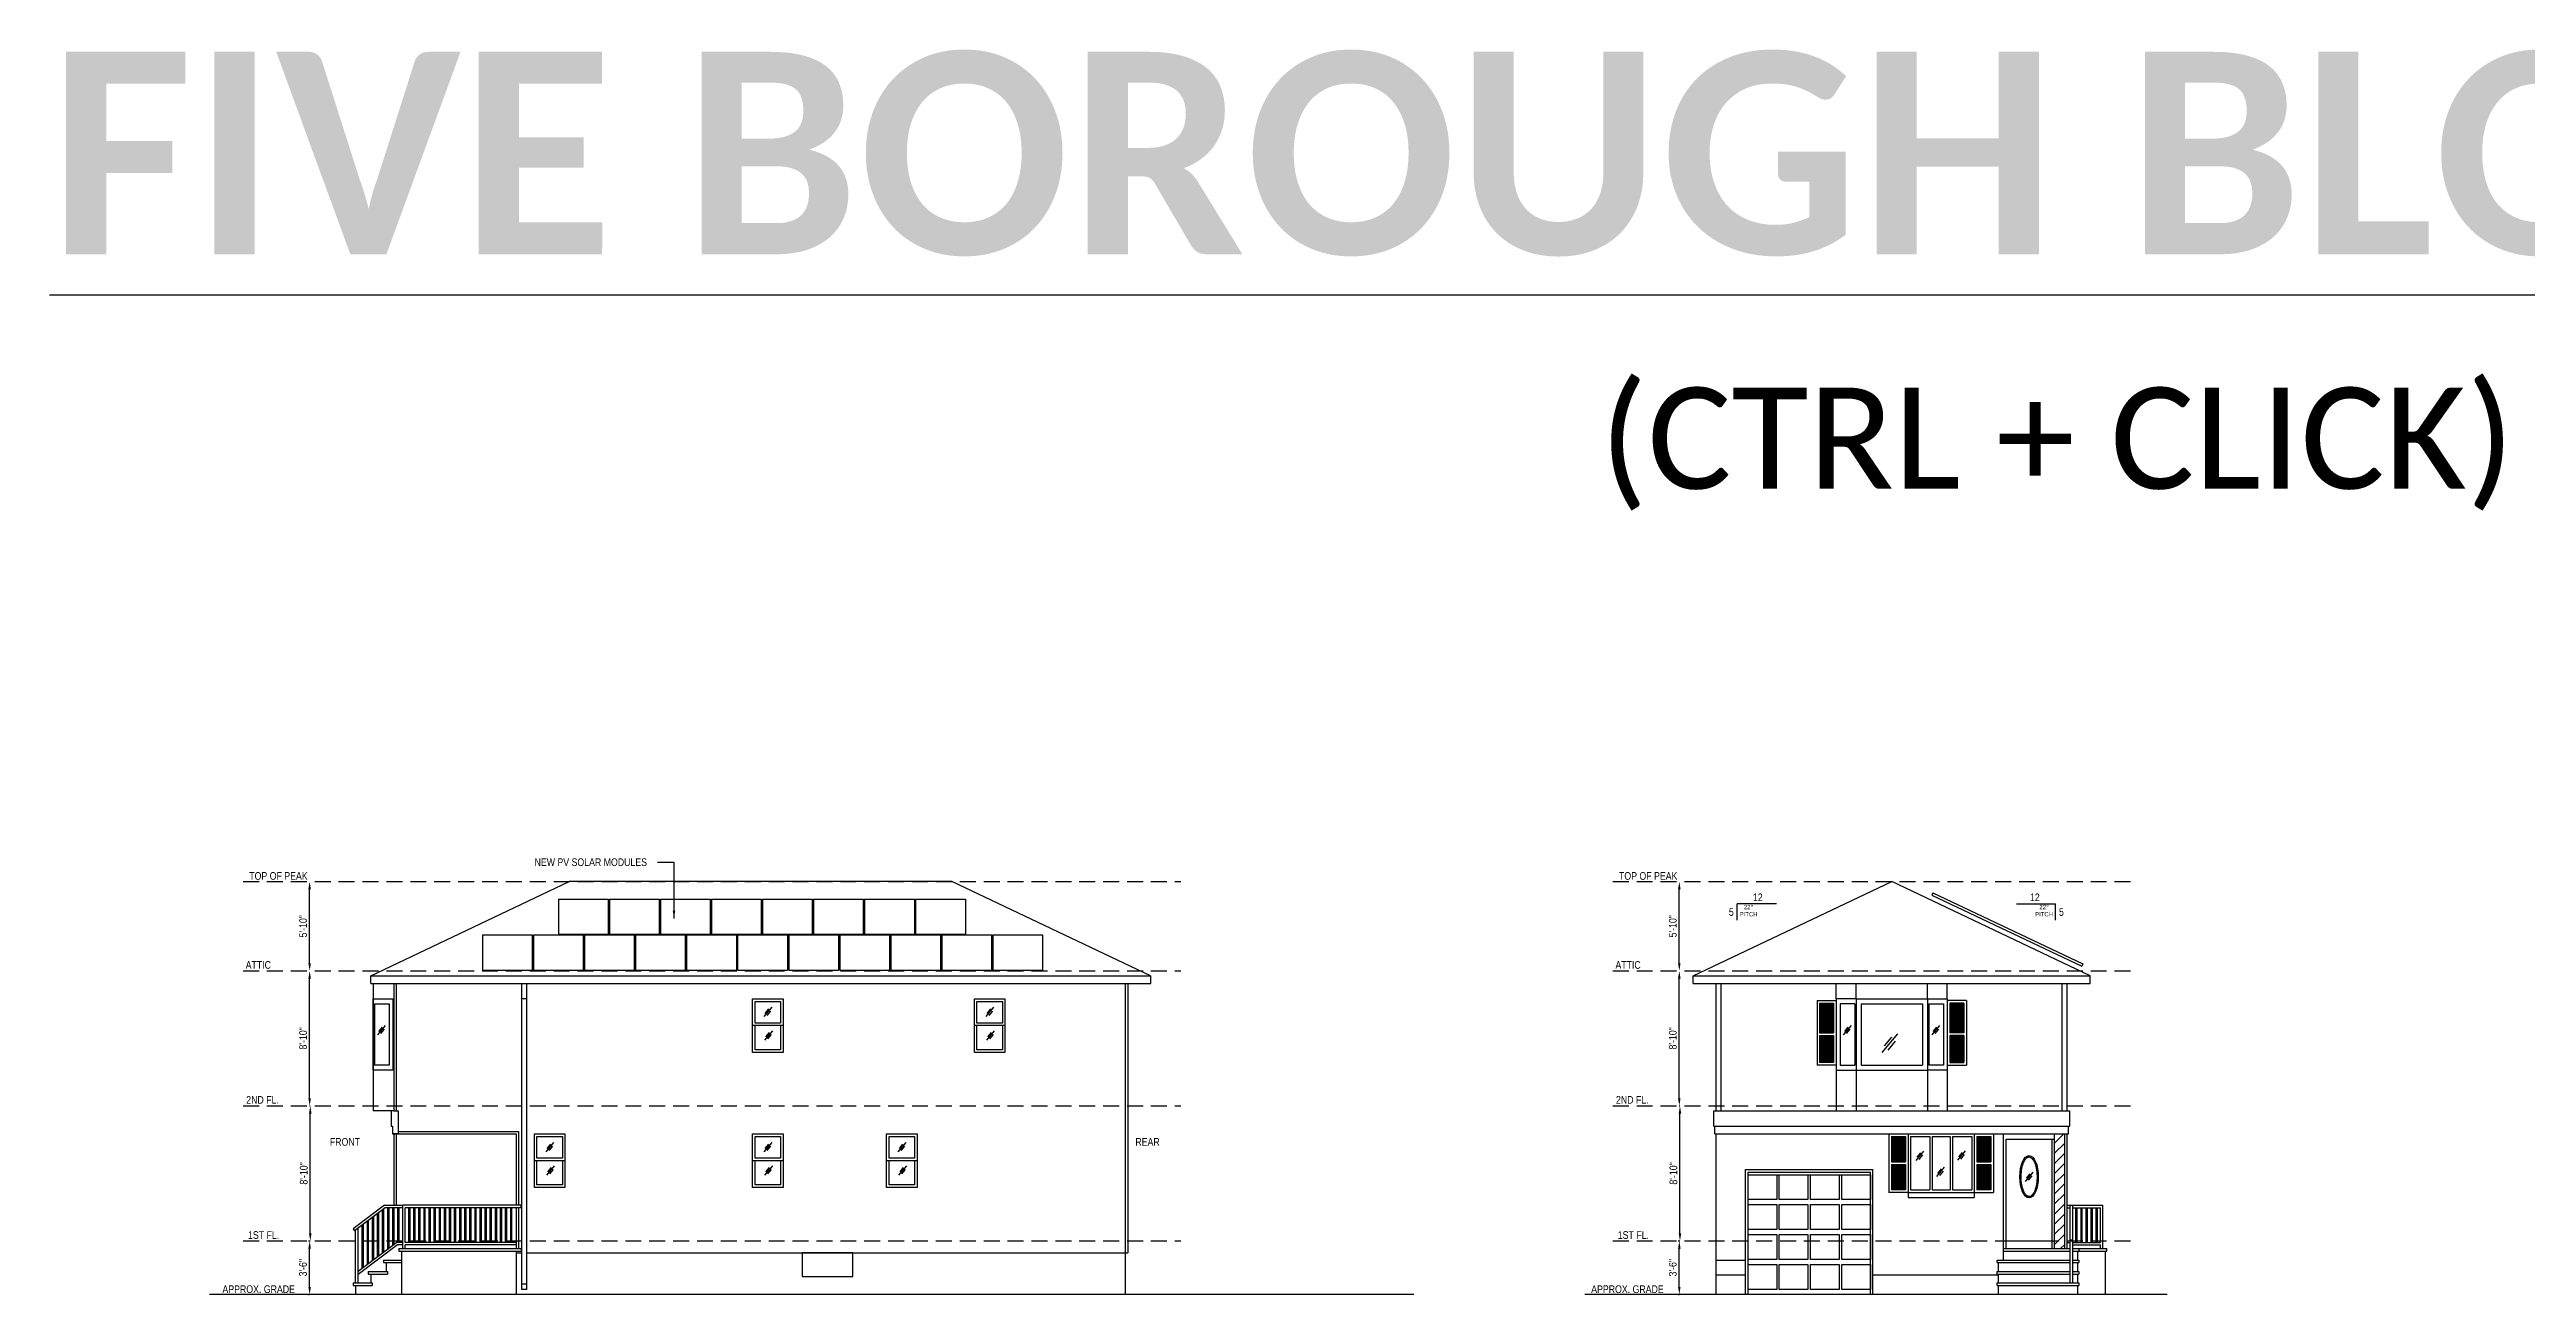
# Model space of a CAD drawing. Header units: feet. Extents: x -1522 to 1694, y -1558 to -501.
# Drawn here: x -1522 to 422, y -1478 to -501 of the extents above; entities that cross this region are included whole.
import ezdxf

# ---------------------------------------------------------------- set-up
doc = ezdxf.new("R2010")
doc.units = ezdxf.units.FT
doc.header["$MEASUREMENT"] = 0
doc.linetypes.add('HIDDEN', pattern=[0.375, 0.25, -0.125])
doc.layers.add('E - MODULE', color=7, linetype='Continuous')
doc.styles.add('1QUATER', font='technic_.ttf', dxfattribs={"height": 6})
doc.styles.get("Standard").update_dxf_attribs({"font": 'CALIBRI.TTF'})
doc.dimstyles.new('1QUATER', dxfattribs={"dimscale": 0, "dimtxt": 6, "dimasz": 6, "dimexe": 0, "dimexo": 1, "dimgap": 2, "dimtad": 1, "dimdec": 4, "dimzin": 3, "dimdsep": 46, "dimlunit": 4, "dimtxsty": '1QUATER', "dimcen": 6, "dimclrd": 1, "dimclre": 1, "dimclrt": 7, "dimadec": 0, "dimazin": 0, "dimtfac": 1, "dimtdec": 4, "dimtofl": 0, "dimtmove": 2, "dimatfit": 3, "dimfxl": 1, "dimfrac": 2, "dimtolj": 1, "dimtzin": 0, "dimarcsym": 1})
pattern_1 = [(45, (-58.1805, -14809.9904), (-3.9774756, 3.9774756), [])]
pattern_2 = [(180, (-58.1805, -14809.9904), (-2e-16, -1), [])]

# ---------------------------------------------------------------- blocks, each defined once
blk = doc.blocks.new('*D85')
at = {"color": 1, "lineweight": -2, "transparency": 16777216}
for p, q in [((-243.6, -1436.3), (-242.6, -1436.3)), ((-242.6, -1472.3), (-242.6, -1442.3)), ((-243.6, -1478.3), (-242.6, -1478.3))]:
    blk.add_line(p, q, dxfattribs=at)
at = {"color": 1, "transparency": 16777216}
for points in [[(-243.6, -1442.3), (-241.6, -1442.3), (-242.6, -1436.3)], [(-243.6, -1472.3), (-241.6, -1472.3), (-242.6, -1478.3)]]:
    blk.add_solid(points, dxfattribs=at)
at = {"layer": 'Defpoints', "color": 0, "transparency": 16777216}
for p in [(-242.6, -1436.3), (-242.6, -1436.3), (-242.6, -1478.3)]:
    blk.add_point(p, dxfattribs=at)
at = {"color": 7, "transparency": 16777216, "insert": (-247.7, -1457.3), "char_height": 6, "attachment_point": 5, "rotation": 90, "style": '1QUATER'}
blk.add_mtext('\\A1;3\'-6"', dxfattribs=at)
blk = doc.blocks.new('*D86')
at = {"color": 1, "lineweight": -2, "transparency": 16777216}
for p, q in [((-242.6, -1330.3), (-242.1, -1330.3)), ((-242.1, -1430.3), (-242.1, -1336.3)), ((-242.6, -1436.3), (-242.1, -1436.3))]:
    blk.add_line(p, q, dxfattribs=at)
at = {"color": 1, "transparency": 16777216}
for points in [[(-243.1, -1336.3), (-241.1, -1336.3), (-242.1, -1330.3)], [(-243.1, -1430.3), (-241.1, -1430.3), (-242.1, -1436.3)]]:
    blk.add_solid(points, dxfattribs=at)
at = {"layer": 'Defpoints', "color": 0, "transparency": 16777216}
for p in [(-242.1, -1330.3), (-241.6, -1330.3), (-241.6, -1436.3)]:
    blk.add_point(p, dxfattribs=at)
at = {"color": 7, "transparency": 16777216, "insert": (-247.2, -1383.3), "char_height": 6, "attachment_point": 5, "rotation": 90, "style": '1QUATER'}
blk.add_mtext('\\A1;8\'-10"', dxfattribs=at)
blk = doc.blocks.new('*D87')
at = {"color": 1, "lineweight": -2, "transparency": 16777216}
blk.add_line((-242.6, -1324.3), (-242.6, -1230.3), dxfattribs=at)
at = {"color": 1, "transparency": 16777216}
for points in [[(-243.6, -1230.3), (-241.6, -1230.3), (-242.6, -1224.3)], [(-243.6, -1324.3), (-241.6, -1324.3), (-242.6, -1330.3)]]:
    blk.add_solid(points, dxfattribs=at)
at = {"layer": 'Defpoints', "color": 0, "transparency": 16777216}
for p in [(-242.6, -1224.3), (-241.6, -1224.3), (-241.6, -1330.3)]:
    blk.add_point(p, dxfattribs=at)
at = {"color": 7, "transparency": 16777216, "insert": (-247.7, -1277.3), "char_height": 6, "attachment_point": 5, "rotation": 90, "style": '1QUATER'}
blk.add_mtext('\\A1;8\'-10"', dxfattribs=at)
blk = doc.blocks.new('*D88')
at = {"color": 1, "lineweight": -2, "transparency": 16777216}
blk.add_line((-242.6, -1218.3), (-242.6, -1160.3), dxfattribs=at)
at = {"color": 1, "transparency": 16777216}
for points in [[(-243.6, -1160.3), (-241.6, -1160.3), (-242.6, -1154.3)], [(-243.6, -1218.3), (-241.6, -1218.3), (-242.6, -1224.3)]]:
    blk.add_solid(points, dxfattribs=at)
at = {"layer": 'Defpoints', "color": 0, "transparency": 16777216}
for p in [(-242.6, -1154.3), (-241.6, -1154.3), (-241.6, -1224.3)]:
    blk.add_point(p, dxfattribs=at)
at = {"color": 7, "transparency": 16777216, "insert": (-247.7, -1189.3), "char_height": 6, "attachment_point": 5, "rotation": 90, "style": '1QUATER'}
blk.add_mtext('\\A1;5\'-10"', dxfattribs=at)
blk = doc.blocks.new('*D89')
at = {"color": 1, "lineweight": -2, "transparency": 16777216}
for p, q in [((-1318.5, -1436.3), (-1317.5, -1436.3)), ((-1317.5, -1472.3), (-1317.5, -1442.3)), ((-1318.5, -1478.3), (-1317.5, -1478.3))]:
    blk.add_line(p, q, dxfattribs=at)
at = {"color": 1, "transparency": 16777216}
for points in [[(-1318.5, -1442.3), (-1316.5, -1442.3), (-1317.5, -1436.3)], [(-1318.5, -1472.3), (-1316.5, -1472.3), (-1317.5, -1478.3)]]:
    blk.add_solid(points, dxfattribs=at)
at = {"layer": 'Defpoints', "color": 0, "transparency": 16777216}
for p in [(-1317.5, -1436.3), (-1317.5, -1436.3), (-1317.5, -1478.3)]:
    blk.add_point(p, dxfattribs=at)
at = {"color": 7, "transparency": 16777216, "insert": (-1322.7, -1457.3), "char_height": 6, "attachment_point": 5, "rotation": 90, "style": '1QUATER'}
blk.add_mtext('\\A1;3\'-6"', dxfattribs=at)
blk = doc.blocks.new('*D90')
at = {"color": 1, "lineweight": -2, "transparency": 16777216}
for p, q in [((-1317.5, -1330.3), (-1317, -1330.3)), ((-1317, -1430.3), (-1317, -1336.3)), ((-1317.5, -1436.3), (-1317, -1436.3))]:
    blk.add_line(p, q, dxfattribs=at)
at = {"color": 1, "transparency": 16777216}
for points in [[(-1318, -1336.3), (-1316, -1336.3), (-1317, -1330.3)], [(-1318, -1430.3), (-1316, -1430.3), (-1317, -1436.3)]]:
    blk.add_solid(points, dxfattribs=at)
at = {"layer": 'Defpoints', "color": 0, "transparency": 16777216}
for p in [(-1317, -1330.3), (-1316.5, -1330.3), (-1316.5, -1436.3)]:
    blk.add_point(p, dxfattribs=at)
at = {"color": 7, "transparency": 16777216, "insert": (-1322.1, -1383.3), "char_height": 6, "attachment_point": 5, "rotation": 90, "style": '1QUATER'}
blk.add_mtext('\\A1;8\'-10"', dxfattribs=at)
blk = doc.blocks.new('*D91')
at = {"color": 1, "lineweight": -2, "transparency": 16777216}
blk.add_line((-1317.5, -1324.3), (-1317.5, -1230.3), dxfattribs=at)
at = {"color": 1, "transparency": 16777216}
for points in [[(-1318.5, -1230.3), (-1316.5, -1230.3), (-1317.5, -1224.3)], [(-1318.5, -1324.3), (-1316.5, -1324.3), (-1317.5, -1330.3)]]:
    blk.add_solid(points, dxfattribs=at)
at = {"layer": 'Defpoints', "color": 0, "transparency": 16777216}
for p in [(-1317.5, -1224.3), (-1316.5, -1224.3), (-1316.5, -1330.3)]:
    blk.add_point(p, dxfattribs=at)
at = {"color": 7, "transparency": 16777216, "insert": (-1322.6, -1277.3), "char_height": 6, "attachment_point": 5, "rotation": 90, "style": '1QUATER'}
blk.add_mtext('\\A1;8\'-10"', dxfattribs=at)
blk = doc.blocks.new('*D92')
at = {"color": 1, "lineweight": -2, "transparency": 16777216}
blk.add_line((-1317.5, -1218.3), (-1317.5, -1160.3), dxfattribs=at)
at = {"color": 1, "transparency": 16777216}
for points in [[(-1318.5, -1160.3), (-1316.5, -1160.3), (-1317.5, -1154.3)], [(-1318.5, -1218.3), (-1316.5, -1218.3), (-1317.5, -1224.3)]]:
    blk.add_solid(points, dxfattribs=at)
at = {"layer": 'Defpoints', "color": 0, "transparency": 16777216}
for p in [(-1317.5, -1154.3), (-1316.5, -1154.3), (-1316.5, -1224.3)]:
    blk.add_point(p, dxfattribs=at)
at = {"color": 7, "transparency": 16777216, "insert": (-1322.6, -1189.3), "char_height": 6, "attachment_point": 5, "rotation": 90, "style": '1QUATER'}
blk.add_mtext('\\A1;5\'-10"', dxfattribs=at)

msp = doc.modelspace()

# ---------------------------------------------------------------- hatches: boundary and pattern name
h = msp.add_hatch()
h.set_pattern_fill('ANSI31', color=9, scale=8, angle=135)
h.set_pattern_definition(pattern_2)
h.paths.add_polyline_path([(-121.4682, -1249.53386), (-132.4682, -1249.53386), (-132.4682, -1272.90643), (-121.4682, -1272.90643)])
h.paths.add_polyline_path([(-121.4682, -1274.90643), (-132.4682, -1274.90643), (-132.4682, -1296.279), (-121.4682, -1296.279)])
h.paths.add_polyline_path([(-19.2849, -1274.90643), (-30.2849, -1274.90643), (-30.2849, -1296.279), (-19.2849, -1296.279)])
h.paths.add_polyline_path([(-19.2849, -1249.53386), (-30.2849, -1249.53386), (-30.2849, -1272.90643), (-19.2849, -1272.90643)])
h = msp.add_hatch()
h.set_pattern_fill('ANSI31', color=9, scale=8, angle=135)
h.set_pattern_definition(pattern_2)
h.paths.add_polyline_path([(-65.10492, -1354.279), (-76.10492, -1354.279), (-76.10492, -1374.279), (-65.10492, -1374.279)])
h.paths.add_polyline_path([(-65.10492, -1376.279), (-76.10492, -1376.279), (-76.10492, -1396.279), (-65.10492, -1396.279)])
h.paths.add_polyline_path([(1.89508, -1376.279), (-9.10492, -1376.279), (-9.10492, -1396.279), (1.89508, -1396.279)])
h.paths.add_polyline_path([(1.89508, -1354.279), (-9.10492, -1354.279), (-9.10492, -1374.279), (1.89508, -1374.279)])
h = msp.add_hatch()
h.set_pattern_fill('ANSI31', color=9, scale=45)
h.set_pattern_definition(pattern_1)
h.paths.add_polyline_path([(59.88533, -1352.279), (51.88533, -1352.279), (51.88533, -1436.279), (59.88533, -1436.279)])
h = msp.add_hatch()
h.set_pattern_fill('ANSI31', color=9, scale=45)
h.set_pattern_definition(pattern_1)
h.paths.add_polyline_path([(59.88533, -1436.279), (51.88533, -1436.279), (51.88533, -1442.279), (59.88533, -1442.279)])

# ---------------------------------------------------------------- linework, layer by layer
at = {"color": 1, "linetype": 'HIDDEN', "ltscale": 50}
for p, q in [((-1369.71874, -1154.279), (-633.70866, -1154.279)), ((-294.76329, -1154.279), (116.31856, -1154.279)), ((-1369.71874, -1224.279), (-633.70866, -1224.279)), ((-294.76329, -1224.279), (116.31856, -1224.279)), ((-1369.71874, -1330.279), (-633.70866, -1330.279)), ((-294.76329, -1330.279), (116.31856, -1330.279)), ((-1369.71874, -1436.279), (-633.70866, -1436.279)), ((-294.76329, -1436.279), (116.31856, -1436.279))]:
    msp.add_line(p, q, dxfattribs=at)
at = {"color": 1}
for p, q in [((-1269.46082, -1228.279), (-1113.69894, -1154.279)), ((-813.4035, -1154.279), (-1113.69894, -1154.279)), ((-657.64162, -1228.279), (-813.4035, -1154.279)), ((-231.63842, -1228.279), (-75.87655, -1154.279)), ((79.88533, -1228.279), (-75.87655, -1154.279)), ((-43.51725, -1163.0097), (-44.37549, -1164.8162)), ((-44.37549, -1164.8162), (73.18224, -1220.66601)), ((-43.51725, -1163.0097), (74.04048, -1218.85952)), ((74.04048, -1218.85952), (73.18224, -1220.66601)), ((-209.63842, -1334.279), (-209.63842, -1234.279)), ((-119.4682, -1246.279), (-119.4682, -1234.279)), ((-103.87655, -1246.279), (-103.87655, -1234.279)), ((-47.87655, -1246.279), (-47.87655, -1234.279)), ((-32.2849, -1246.279), (-32.2849, -1234.279)), ((57.88533, -1334.279), (57.88533, -1234.279)), ((-134.4682, -1247.53386), (-134.4682, -1298.279)), ((-134.4682, -1247.53386), (-119.4682, -1247.53386)), ((-132.4682, -1249.53386), (-121.4682, -1249.53386)), ((-132.4682, -1249.53386), (-132.4682, -1272.90643)), ((-121.4682, -1249.53386), (-121.4682, -1272.90643)), ((-104.87655, -1250.279), (-104.87655, -1298.279)), ((-103.87655, -1246.279), (-47.87655, -1246.279)), ((-103.87655, -1246.279), (-103.87655, -1302.279)), ((-99.87655, -1250.279), (-51.87655, -1250.279)), ((-99.87655, -1250.279), (-99.87655, -1298.279)), ((-51.87655, -1250.279), (-51.87655, -1298.279)), ((-47.87655, -1246.279), (-47.87655, -1302.279)), ((-46.87655, -1250.279), (-46.87655, -1298.279)), ((-17.2849, -1247.53386), (-32.2849, -1247.53386)), ((-19.2849, -1249.53386), (-30.2849, -1249.53386)), ((-30.2849, -1249.53386), (-30.2849, -1272.90643)), ((-19.2849, -1249.53386), (-19.2849, -1272.90643)), ((-17.2849, -1247.53386), (-17.2849, -1298.279)), ((-945.90317, -1267.279), (-969.90317, -1267.279)), ((-947.90317, -1265.279), (-967.90317, -1265.279)), ((-771.83114, -1267.279), (-795.83114, -1267.279)), ((-773.83114, -1265.279), (-793.83114, -1265.279)), ((-132.4682, -1272.90643), (-121.4682, -1272.90643)), ((-132.4682, -1274.90643), (-132.4682, -1296.279)), ((-132.4682, -1274.90643), (-121.4682, -1274.90643)), ((-121.4682, -1274.90643), (-121.4682, -1296.279)), ((-19.2849, -1272.90643), (-30.2849, -1272.90643)), ((-30.2849, -1274.90643), (-30.2849, -1296.279)), ((-19.2849, -1274.90643), (-30.2849, -1274.90643)), ((-19.2849, -1274.90643), (-19.2849, -1296.279)), ((-119.4682, -1298.279), (-134.4682, -1298.279)), ((-121.4682, -1296.279), (-132.4682, -1296.279)), ((-119.4682, -1302.279), (-119.4682, -1334.279)), ((-103.87655, -1302.279), (-47.87655, -1302.279)), ((-103.87655, -1302.279), (-103.87655, -1334.279)), ((-99.87655, -1298.279), (-51.87655, -1298.279)), ((-47.87655, -1302.279), (-47.87655, -1334.279)), ((-32.2849, -1298.279), (-17.2849, -1298.279)), ((-32.2849, -1302.279), (-32.2849, -1334.279)), ((-30.2849, -1296.279), (-19.2849, -1296.279)), ((-215.63842, -1346.279), (63.88533, -1346.279)), ((-78.10492, -1352.279), (-78.10492, -1398.279)), ((-76.10492, -1354.279), (-65.10492, -1354.279)), ((-76.10492, -1354.279), (-76.10492, -1374.279)), ((-65.10492, -1354.279), (-65.10492, -1374.279)), ((-63.10492, -1352.279), (-63.10492, -1402.279)), ((-61.10492, -1354.279), (-46.10492, -1354.279)), ((-61.10492, -1354.279), (-61.10492, -1396.279)), ((-46.10492, -1354.279), (-46.10492, -1396.279)), ((-44.10492, -1354.279), (-30.10492, -1354.279)), ((-44.10492, -1354.279), (-44.10492, -1396.279)), ((-30.10492, -1354.279), (-30.10492, -1396.279)), ((-28.10492, -1354.279), (-13.10492, -1354.279)), ((-28.10492, -1354.279), (-28.10492, -1396.279)), ((-13.10492, -1354.279), (-13.10492, -1396.279)), ((-11.10492, -1352.279), (-11.10492, -1402.279)), ((-9.10492, -1354.279), (1.89508, -1354.279)), ((-9.10492, -1354.279), (-9.10492, -1374.279)), ((1.89508, -1354.279), (1.89508, -1374.279)), ((3.89508, -1352.279), (3.89508, -1398.279)), ((-1117.12629, -1373.279), (-1141.12629, -1373.279)), ((-1119.12629, -1371.279), (-1139.12629, -1371.279)), ((-945.90317, -1373.279), (-969.90317, -1373.279)), ((-947.90317, -1371.279), (-967.90317, -1371.279)), ((-840.70723, -1373.279), (-864.70723, -1373.279)), ((-842.70723, -1371.279), (-862.70723, -1371.279)), ((-76.10492, -1374.279), (-65.10492, -1374.279)), ((-76.10492, -1376.279), (-76.10492, -1396.279)), ((-76.10492, -1376.279), (-65.10492, -1376.279)), ((-65.10492, -1376.279), (-65.10492, -1396.279)), ((-9.10492, -1374.279), (1.89508, -1374.279)), ((-9.10492, -1376.279), (-9.10492, -1396.279)), ((-9.10492, -1376.279), (1.89508, -1376.279)), ((1.89508, -1376.279), (1.89508, -1396.279)), ((-190.64062, -1380.279), (-90.64062, -1380.279)), ((-190.64062, -1478.279), (-190.64062, -1380.279)), ((-90.64062, -1478.279), (-90.64062, -1380.279)), ((-63.10492, -1398.279), (-78.10492, -1398.279)), ((-65.10492, -1396.279), (-76.10492, -1396.279)), ((-63.10492, -1398.279), (-11.10492, -1398.279)), ((-61.10492, -1396.279), (-46.10492, -1396.279)), ((-44.10492, -1396.279), (-30.10492, -1396.279)), ((-28.10492, -1396.279), (-13.10492, -1396.279)), ((-11.10492, -1398.279), (3.89508, -1398.279)), ((1.89508, -1396.279), (-9.10492, -1396.279)), ((-1258.79415, -1408.279), (-1283.46082, -1426.779)), ((-1258.12748, -1410.279), (-1282.26082, -1428.379)), ((-1258.79415, -1408.279), (-1244.46082, -1408.279)), ((-1244.46082, -1410.279), (-1258.12748, -1410.279)), ((-63.10492, -1402.279), (-11.10492, -1402.279)), ((63.89861, -1408.279), (63.89861, -1469.279)), ((65.89861, -1408.279), (65.89861, -1437.38488)), ((-1283.46082, -1426.779), (-1282.26082, -1428.379)), ((-1281.46082, -1469.279), (-1281.46082, -1427.779)), ((-1279.46082, -1469.279), (-1279.46082, -1426.279)), ((-1249.09219, -1437.38488), (-1279.46082, -1460.16134)), ((-1244.46082, -1437.38488), (-1249.09219, -1437.38488)), ((63.89861, -1435.279), (65.89861, -1435.279)), ((65.89861, -1437.38488), (65.89861, -1469.279)), ((-1248.42553, -1439.38488), (-1279.46082, -1462.66134)), ((-1259.46082, -1451.279), (-1259.46082, -1453.279)), ((-1259.46082, -1451.279), (-1245.46082, -1451.279)), ((-1259.46082, -1453.279), (-1245.46082, -1453.279)), ((-1257.46082, -1453.279), (-1257.46082, -1460.279)), ((-1244.46082, -1439.38488), (-1248.42553, -1439.38488)), ((6.88533, -1451.279), (63.89861, -1451.279)), ((6.88533, -1453.279), (6.88533, -1451.279)), ((6.88533, -1451.279), (63.89861, -1451.279)), ((6.88533, -1453.279), (63.89861, -1453.279)), ((7.88533, -1460.279), (7.88533, -1453.279)), ((65.89861, -1451.279), (70.89861, -1451.279)), ((65.89861, -1451.279), (69.89861, -1451.279)), ((65.89861, -1453.279), (70.89861, -1453.279)), ((69.89861, -1444.279), (69.89861, -1451.279)), ((69.89861, -1453.279), (69.89861, -1460.279)), ((70.89861, -1451.279), (70.89861, -1453.279)), ((-1283.46082, -1469.279), (-1283.46082, -1471.279)), ((-1283.46082, -1469.279), (-1268.46082, -1469.279)), ((-1283.46082, -1471.279), (-1268.46082, -1471.279)), ((-1281.46082, -1471.279), (-1281.46082, -1478.279)), ((-1271.46082, -1460.279), (-1271.46082, -1462.279)), ((-1271.46082, -1460.279), (-1256.46082, -1460.279)), ((-1271.46082, -1462.279), (-1256.46082, -1462.279)), ((-1269.46082, -1462.279), (-1269.46082, -1469.279)), ((-1268.46082, -1469.279), (-1268.46082, -1471.279)), ((-1256.46082, -1460.279), (-1256.46082, -1462.279)), ((-190.64062, -1463.17435), (-213.63842, -1463.17435)), ((7.88533, -1463.17435), (-90.64062, -1463.17435)), ((6.88533, -1460.279), (63.89861, -1460.279)), ((6.88533, -1462.279), (6.88533, -1460.279)), ((6.88533, -1462.279), (63.89861, -1462.279)), ((6.88533, -1469.279), (70.89861, -1469.279)), ((6.88533, -1471.279), (6.88533, -1469.279)), ((6.88533, -1471.279), (70.89861, -1471.279)), ((7.88533, -1469.279), (7.88533, -1462.279)), ((7.88533, -1478.279), (7.88533, -1471.279)), ((65.89861, -1460.279), (70.89861, -1460.279)), ((65.89861, -1460.279), (69.89861, -1460.279)), ((65.89861, -1462.279), (70.89861, -1462.279)), ((69.89861, -1462.279), (69.89861, -1469.279)), ((69.89861, -1471.279), (69.89861, -1478.279)), ((70.89861, -1460.279), (70.89861, -1462.279)), ((70.89861, -1469.279), (70.89861, -1471.279))]:
    msp.add_line(p, q, dxfattribs=at)
at = {"color": 10}
for p, q in [((-1122.28425, -1168.00036), (-1083.23425, -1168.00036)), ((-1122.28425, -1168.00036), (-1122.28425, -1195.39423)), ((-1083.23425, -1168.00036), (-1083.23425, -1195.39423)), ((-1082.23425, -1168.00036), (-1043.18425, -1168.00036)), ((-1082.23425, -1168.00036), (-1082.23425, -1195.39423)), ((-1043.18425, -1168.00036), (-1043.18425, -1195.39423)), ((-1042.18425, -1168.00036), (-1003.13425, -1168.00036)), ((-1042.18425, -1168.00036), (-1042.18425, -1195.39423)), ((-1003.13425, -1168.00036), (-1003.13425, -1195.39423)), ((-1002.13425, -1168.00036), (-963.08425, -1168.00036)), ((-1002.13425, -1168.00036), (-1002.13425, -1195.39423)), ((-963.08425, -1168.00036), (-963.08425, -1195.39423)), ((-962.08425, -1168.00036), (-923.03425, -1168.00036)), ((-962.08425, -1168.00036), (-962.08425, -1195.39423)), ((-923.03425, -1168.00036), (-923.03425, -1195.39423)), ((-922.03425, -1168.00036), (-882.98425, -1168.00036)), ((-922.03425, -1168.00036), (-922.03425, -1195.39423)), ((-882.98425, -1168.00036), (-882.98425, -1195.39423)), ((-881.98425, -1168.00036), (-842.93425, -1168.00036)), ((-881.98425, -1168.00036), (-881.98425, -1195.39423)), ((-842.93425, -1168.00036), (-842.93425, -1195.39423)), ((-841.93425, -1168.00036), (-802.88425, -1168.00036)), ((-841.93425, -1168.00036), (-841.93425, -1195.39423)), ((-802.88425, -1168.00036), (-802.88425, -1195.39423)), ((-1181.85925, -1195.92527), (-1181.85925, -1223.85018)), ((-1181.85925, -1195.92527), (-1142.80925, -1195.92527)), ((-1142.80925, -1195.92527), (-1142.80925, -1223.85018)), ((-1141.80925, -1195.92527), (-1141.80925, -1223.85018)), ((-1141.80925, -1195.92527), (-1102.75925, -1195.92527)), ((-1122.28425, -1195.39423), (-1083.23425, -1195.39423)), ((-1102.75925, -1195.92527), (-1102.75925, -1223.85018)), ((-1101.75925, -1195.92527), (-1101.75925, -1223.85018)), ((-1101.75925, -1195.92527), (-1062.70925, -1195.92527)), ((-1082.23425, -1195.39423), (-1043.18425, -1195.39423)), ((-1062.70925, -1195.92527), (-1062.70925, -1223.85018)), ((-1061.70925, -1195.92527), (-1061.70925, -1223.85018)), ((-1061.70925, -1195.92527), (-1022.65925, -1195.92527)), ((-1042.18425, -1195.39423), (-1003.13425, -1195.39423)), ((-1022.65925, -1195.92527), (-1022.65925, -1223.85018)), ((-1021.65925, -1195.92527), (-1021.65925, -1223.85018)), ((-1021.65925, -1195.92527), (-982.60925, -1195.92527)), ((-1002.13425, -1195.39423), (-963.08425, -1195.39423)), ((-982.60925, -1195.92527), (-982.60925, -1223.85018)), ((-981.60925, -1195.92527), (-981.60925, -1223.85018)), ((-981.60925, -1195.92527), (-942.55925, -1195.92527)), ((-962.08425, -1195.39423), (-923.03425, -1195.39423)), ((-942.55925, -1195.92527), (-942.55925, -1223.85018)), ((-941.55925, -1195.92527), (-941.55925, -1223.85018)), ((-941.55925, -1195.92527), (-902.50925, -1195.92527)), ((-922.03425, -1195.39423), (-882.98425, -1195.39423)), ((-902.50925, -1195.92527), (-902.50925, -1223.85018)), ((-901.50925, -1195.92527), (-901.50925, -1223.85018)), ((-901.50925, -1195.92527), (-862.45925, -1195.92527)), ((-881.98425, -1195.39423), (-842.93425, -1195.39423)), ((-862.45925, -1195.92527), (-862.45925, -1223.85018)), ((-861.45925, -1195.92527), (-861.45925, -1223.85018)), ((-861.45925, -1195.92527), (-822.40925, -1195.92527)), ((-841.93425, -1195.39423), (-802.88425, -1195.39423)), ((-822.40925, -1195.92527), (-822.40925, -1223.85018)), ((-821.40925, -1195.92527), (-821.40925, -1223.85018)), ((-821.40925, -1195.92527), (-782.35925, -1195.92527)), ((-782.35925, -1195.92527), (-782.35925, -1223.85018)), ((-781.35925, -1195.92527), (-781.35925, -1223.85018)), ((-781.35925, -1195.92527), (-742.30925, -1195.92527)), ((-742.30925, -1195.92527), (-742.30925, -1223.85018)), ((-1181.85925, -1223.85018), (-1142.80925, -1223.85018)), ((-1141.80925, -1223.85018), (-1102.75925, -1223.85018)), ((-1101.75925, -1223.85018), (-1062.70925, -1223.85018)), ((-1061.70925, -1223.85018), (-1022.65925, -1223.85018)), ((-1021.65925, -1223.85018), (-982.60925, -1223.85018)), ((-981.60925, -1223.85018), (-942.55925, -1223.85018)), ((-941.55925, -1223.85018), (-902.50925, -1223.85018)), ((-901.50925, -1223.85018), (-862.45925, -1223.85018)), ((-861.45925, -1223.85018), (-822.40925, -1223.85018)), ((-821.40925, -1223.85018), (-782.35925, -1223.85018)), ((-781.35925, -1223.85018), (-742.30925, -1223.85018))]:
    msp.add_line(p, q, dxfattribs=at)
at = {"color": 10, "ltscale": 50}
for p, q in [((-166.44985, -1171.81881), (-197.15581, -1171.81881)), ((-197.15581, -1184.52385), (-197.15581, -1171.81881)), ((21.92402, -1171.81881), (52.62998, -1171.81881)), ((52.62998, -1184.52385), (52.62998, -1171.81881))]:
    msp.add_line(p, q, dxfattribs=at)
at = {"color": 3}
for p, q in [((-1269.46082, -1234.279), (-1269.46082, -1228.279)), ((-1269.46082, -1228.279), (-657.64162, -1228.279)), ((-1269.46082, -1234.279), (-657.46082, -1234.279)), ((-1251.46082, -1234.279), (-1251.46082, -1334.279)), ((-675.46082, -1234.279), (-675.46082, -1445.62194)), ((-657.64162, -1228.279), (-657.64162, -1234.279)), ((-231.63842, -1234.279), (-231.63842, -1228.279)), ((-231.63842, -1228.279), (79.88533, -1228.279)), ((-231.63842, -1234.279), (79.88533, -1234.279)), ((-213.63842, -1334.279), (-213.63842, -1234.279)), ((61.88533, -1334.279), (61.88533, -1234.279)), ((79.88533, -1234.279), (79.88533, -1228.279)), ((-215.63842, -1334.279), (63.88533, -1334.279)), ((-215.63842, -1346.279), (-215.63842, -1334.279)), ((63.88533, -1346.279), (63.88533, -1334.279)), ((-1248.02467, -1352.279), (-1252.46082, -1352.279)), ((-1251.46082, -1352.279), (-1155.46082, -1352.279)), ((-1155.46082, -1352.279), (-1155.46082, -1408.279)), ((-214.63842, -1352.279), (-214.63842, -1346.279)), ((-214.63842, -1352.279), (62.88533, -1352.279)), ((-213.63842, -1478.279), (-213.63842, -1352.279)), ((11.88533, -1451.279), (11.88533, -1352.279)), ((62.88533, -1352.279), (62.88533, -1346.279)), ((-1151.46082, -1408.279), (-1244.46082, -1408.279)), ((-1244.46082, -1442.279), (-1244.46082, -1408.279)), ((-1151.46082, -1410.279), (-1242.46082, -1410.279)), ((-1155.46082, -1410.279), (-1155.46082, -1442.279)), ((-1153.46082, -1410.279), (-1153.46082, -1442.279)), ((-1151.46082, -1410.279), (-1151.46082, -1408.279)), ((-1155.46082, -1437.38488), (-1242.46082, -1437.38488)), ((-1247.46082, -1442.279), (-1247.46082, -1444.279)), ((-1247.46082, -1442.279), (-1151.46082, -1442.279)), ((-1247.46082, -1444.279), (-1151.46082, -1444.279)), ((-1245.46082, -1444.279), (-1245.46082, -1478.279)), ((-1242.46082, -1442.279), (-1242.46082, -1439.38488)), ((-1155.46082, -1439.38488), (-1242.46082, -1439.38488)), ((-1155.46082, -1444.279), (-1155.46082, -1478.279)), ((-1155.46082, -1445.62194), (-1150.9832, -1445.62194)), ((-1151.46082, -1442.279), (-1151.46082, -1444.279)), ((-1146.9832, -1445.62194), (-675.46082, -1445.62194)), ((-677.46082, -1445.62194), (-677.46082, -1478.279))]:
    msp.add_line(p, q, dxfattribs=at)
at = {"color": 4}
for p, q in [((-1267.6809, -1234.279), (-1267.6809, -1334.279)), ((-1249.46082, -1234.279), (-1249.46082, -1334.279)), ((-1150.9832, -1474.279), (-1150.9832, -1234.279)), ((-1146.9832, -1474.279), (-1146.9832, -1234.279)), ((-677.46082, -1234.279), (-677.46082, -1445.62194)), ((-1266.6809, -1250.279), (-1266.6809, -1298.279)), ((-1146.9832, -1246.34165), (-1150.9832, -1246.34165)), ((-1251.46082, -1334.279), (-1267.6809, -1334.279)), ((-1251.46082, -1352.279), (-1251.46082, -1408.279)), ((-1249.46082, -1352.279), (-1249.46082, -1408.279)), ((-1248.02467, -1350.279), (-1153.46082, -1350.279)), ((-1153.46082, -1350.279), (-1153.46082, -1408.279)), ((13.88533, -1442.279), (13.88533, -1356.279)), ((13.88533, -1356.279), (51.88533, -1356.279)), ((49.88533, -1442.279), (49.88533, -1356.279)), ((51.88533, -1442.279), (51.88533, -1352.279)), ((59.88533, -1442.279), (59.88533, -1352.279)), ((61.88533, -1442.279), (61.88533, -1352.279)), ((-188.64062, -1382.279), (-92.64062, -1382.279)), ((-188.64062, -1478.279), (-188.64062, -1382.279)), ((-188.64062, -1384.279), (-92.64062, -1384.279)), ((-92.64062, -1478.279), (-92.64062, -1382.279)), ((-1268.46082, -1418.029), (-1268.46082, -1451.91134)), ((-1267.46082, -1417.279), (-1267.46082, -1451.16134)), ((-1264.46082, -1415.029), (-1264.46082, -1448.91134)), ((-1263.46082, -1414.279), (-1263.46082, -1448.16134)), ((-1260.46082, -1412.029), (-1260.46082, -1445.91134)), ((-1259.46082, -1411.279), (-1259.46082, -1445.16134)), ((-1256.46082, -1410.279), (-1256.46082, -1442.91134)), ((-1255.46082, -1410.279), (-1255.46082, -1442.16134)), ((-1252.46082, -1410.279), (-1252.46082, -1439.91134)), ((-1251.46082, -1410.279), (-1251.46082, -1439.16134)), ((-1248.46082, -1410.279), (-1248.46082, -1437.38488)), ((-1247.46082, -1410.279), (-1247.46082, -1437.38488)), ((-1242.46082, -1437.38488), (-1242.46082, -1410.279)), ((-1239.96745, -1410.279), (-1239.96745, -1437.38488)), ((-1238.96745, -1410.279), (-1238.96745, -1437.38488)), ((-1235.96745, -1410.279), (-1235.96745, -1437.38488)), ((-1234.96745, -1410.279), (-1234.96745, -1437.38488)), ((-1231.96745, -1410.279), (-1231.96745, -1437.38488)), ((-1230.96745, -1410.279), (-1230.96745, -1437.38488)), ((-1227.96745, -1410.279), (-1227.96745, -1437.38488)), ((-1226.96745, -1410.279), (-1226.96745, -1437.38488)), ((-1223.96745, -1410.279), (-1223.96745, -1437.38488)), ((-1222.96745, -1410.279), (-1222.96745, -1437.38488)), ((-1219.96745, -1410.279), (-1219.96745, -1437.38488)), ((-1218.96745, -1410.279), (-1218.96745, -1437.38488)), ((-1215.96745, -1410.279), (-1215.96745, -1437.38488)), ((-1214.96745, -1410.279), (-1214.96745, -1437.38488)), ((-1211.96745, -1410.279), (-1211.96745, -1437.38488)), ((-1210.96745, -1410.279), (-1210.96745, -1437.38488)), ((-1207.96745, -1410.279), (-1207.96745, -1437.38488)), ((-1206.96745, -1410.279), (-1206.96745, -1437.38488)), ((-1203.96745, -1410.279), (-1203.96745, -1437.38488)), ((-1202.96745, -1410.279), (-1202.96745, -1437.38488)), ((-1199.96745, -1410.279), (-1199.96745, -1437.38488)), ((-1198.96745, -1410.279), (-1198.96745, -1437.38488)), ((-1195.96082, -1410.279), (-1195.96082, -1437.38488)), ((-1194.96082, -1410.279), (-1194.96082, -1437.38488)), ((-1191.96082, -1410.279), (-1191.96082, -1437.38488)), ((-1190.96082, -1410.279), (-1190.96082, -1437.38488)), ((-1187.96082, -1410.279), (-1187.96082, -1437.38488)), ((-1186.96082, -1410.279), (-1186.96082, -1437.38488)), ((-1183.96082, -1410.279), (-1183.96082, -1437.38488)), ((-1182.96082, -1410.279), (-1182.96082, -1437.38488)), ((-1179.96082, -1410.279), (-1179.96082, -1437.38488)), ((-1178.96082, -1410.279), (-1178.96082, -1437.38488)), ((-1175.96082, -1410.279), (-1175.96082, -1437.38488)), ((-1174.96082, -1410.279), (-1174.96082, -1437.38488)), ((-1171.96082, -1410.279), (-1171.96082, -1437.38488)), ((-1170.96082, -1410.279), (-1170.96082, -1437.38488)), ((-1167.96082, -1410.279), (-1167.96082, -1437.38488)), ((-1166.96082, -1410.279), (-1166.96082, -1437.38488)), ((-1163.96082, -1410.279), (-1163.96082, -1437.38488)), ((-1162.96082, -1410.279), (-1162.96082, -1437.38488)), ((-1159.96082, -1410.279), (-1159.96082, -1437.38488)), ((-1158.96082, -1410.279), (-1158.96082, -1437.38488)), ((61.88533, -1408.279), (89.88533, -1408.279)), ((61.88533, -1410.279), (63.89861, -1410.279)), ((65.89861, -1410.279), (87.88533, -1410.279)), ((68.39197, -1410.279), (68.39197, -1437.38488)), ((69.39197, -1410.279), (69.39197, -1437.38488)), ((72.39197, -1410.279), (72.39197, -1437.38488)), ((73.39197, -1410.279), (73.39197, -1437.38488)), ((76.39197, -1410.279), (76.39197, -1437.38488)), ((77.39197, -1410.279), (77.39197, -1437.38488)), ((80.39197, -1410.279), (80.39197, -1437.38488)), ((81.39197, -1410.279), (81.39197, -1437.38488)), ((84.39197, -1410.279), (84.39197, -1437.38488)), ((85.39197, -1410.279), (85.39197, -1437.38488)), ((87.88533, -1437.38488), (87.88533, -1410.279)), ((89.88533, -1442.279), (89.88533, -1408.279)), ((-1276.46082, -1424.029), (-1276.46082, -1457.91134)), ((-1275.46082, -1423.279), (-1275.46082, -1457.16134)), ((-1272.46082, -1421.029), (-1272.46082, -1454.91134)), ((-1271.46082, -1420.279), (-1271.46082, -1454.16134)), ((13.88533, -1436.279), (49.88533, -1436.279)), ((61.88533, -1437.38488), (63.89861, -1437.38488)), ((65.89861, -1437.38488), (87.88533, -1437.38488)), ((-213.63842, -1451.279), (-190.64062, -1451.279)), ((11.88533, -1442.279), (63.89861, -1442.279)), ((11.88533, -1444.279), (63.89861, -1444.279)), ((65.89861, -1439.38488), (87.88533, -1439.38488)), ((65.89861, -1442.279), (92.88533, -1442.279)), ((65.89861, -1444.279), (70.89861, -1444.279)), ((70.89861, -1442.279), (70.89861, -1444.279)), ((70.89861, -1444.279), (92.88533, -1444.279)), ((87.88533, -1442.279), (87.88533, -1439.38488)), ((91.88533, -1478.279), (91.88533, -1444.279)), ((92.88533, -1444.279), (92.88533, -1442.279)), ((-1146.9832, -1470.279), (-1150.9832, -1470.279)), ((-1146.9832, -1474.279), (-1150.9832, -1474.279))]:
    msp.add_line(p, q, dxfattribs=at)
at = {"color": 9}
for p, q in [((-954.89963, -1252.90453), (-960.98478, -1260.23125)), ((-957.30496, -1254.21535), (-960.14767, -1257.63806)), ((-955.77431, -1255.81746), (-958.61701, -1259.24017)), ((-780.8276, -1252.90453), (-786.91276, -1260.23125)), ((-783.23294, -1254.21535), (-786.07564, -1257.63806)), ((-781.70228, -1255.81746), (-784.54499, -1259.24017)), ((-1258.21136, -1267.12356), (-1264.29652, -1274.45028)), ((-1260.6167, -1268.43438), (-1263.45941, -1271.85709)), ((-1259.08604, -1270.03649), (-1261.92875, -1273.4592)), ((-954.37654, -1271.30729), (-960.4617, -1278.63401)), ((-956.78188, -1272.6181), (-959.62459, -1276.04081)), ((-955.25122, -1274.22021), (-958.09393, -1277.64292)), ((-780.30452, -1271.30729), (-786.38967, -1278.63401)), ((-782.70985, -1272.6181), (-785.55256, -1276.04081)), ((-781.1792, -1274.22021), (-784.0219, -1277.64292)), ((-107.81348, -1267.12356), (-113.89864, -1274.45028)), ((-110.21882, -1268.43438), (-113.06153, -1271.85709)), ((-108.68816, -1270.03649), (-111.53087, -1273.4592)), ((-71.39288, -1273.76891), (-83.56319, -1288.42235)), ((-76.20355, -1276.39055), (-81.88896, -1283.23597)), ((-73.14224, -1279.59476), (-78.82765, -1286.44018)), ((-38.40701, -1267.12356), (-44.49216, -1274.45028)), ((-40.81234, -1268.43438), (-43.65505, -1271.85709)), ((-39.28169, -1270.03649), (-42.1244, -1273.4592)), ((-1126.12275, -1358.90453), (-1132.2079, -1366.23125)), ((-1128.52808, -1360.21535), (-1131.37079, -1363.63806)), ((-954.89963, -1358.90453), (-960.98478, -1366.23125)), ((-957.30496, -1360.21535), (-960.14767, -1363.63806)), ((-849.70369, -1358.90453), (-855.78885, -1366.23125)), ((-852.10903, -1360.21535), (-854.95173, -1363.63806)), ((-1125.59966, -1377.30729), (-1131.68482, -1384.63401)), ((-1128.005, -1378.6181), (-1130.84771, -1382.04081)), ((-1126.99743, -1361.81746), (-1129.84013, -1365.24017)), ((-954.37654, -1377.30729), (-960.4617, -1384.63401)), ((-956.78188, -1378.6181), (-959.62459, -1382.04081)), ((-955.77431, -1361.81746), (-958.61701, -1365.24017)), ((-849.18061, -1377.30729), (-855.26576, -1384.63401)), ((-851.58594, -1378.6181), (-854.42865, -1382.04081)), ((-850.57837, -1361.81746), (-853.42108, -1365.24017)), ((-50.85627, -1365.89699), (-56.94142, -1373.22371)), ((-53.2616, -1367.20781), (-56.10431, -1370.63052)), ((-51.73095, -1368.80991), (-54.57365, -1372.23262)), ((-34.78428, -1378.48587), (-40.86944, -1385.81259)), ((-37.18962, -1379.79669), (-40.03233, -1383.2194)), ((-18.18964, -1365.63589), (-24.27479, -1372.96261)), ((-20.59497, -1366.94671), (-23.43768, -1370.36942)), ((-19.06432, -1368.54882), (-21.90703, -1371.97153)), ((-1126.47434, -1380.22021), (-1129.31705, -1383.64292)), ((-955.25122, -1380.22021), (-958.09393, -1383.64292)), ((-850.05529, -1380.22021), (-852.898, -1383.64292)), ((-35.65896, -1381.3988), (-38.50167, -1384.82151)), ((34.92791, -1382.2558), (28.84275, -1389.58252)), ((32.52257, -1383.56662), (29.67987, -1386.98933)), ((34.05323, -1385.16872), (31.21052, -1388.59143))]:
    msp.add_line(p, q, dxfattribs=at)
for p, q in [((-1251.46082, -1334.279), (-1248.02467, -1334.279)), ((-1248.02467, -1334.279), (-1248.02467, -1352.279))]:
    msp.add_line(p, q)
at = {"color": 5}
for p, q in [((-450.89449, -1478.279), (-1396.19303, -1478.279)), ((140.13893, -1478.279), (-316.72688, -1478.279))]:
    msp.add_line(p, q, dxfattribs=at)
at = {"color": 4, "flags": 128}
msp.add_lwpolyline([(-1267.6809, -1246.279), (-1252.08925, -1246.279), (-1252.08925, -1302.279), (-1267.6809, -1302.279)], close=True, dxfattribs=at)
msp.add_lwpolyline([(-1266.6809, -1250.279), (-1255.08925, -1250.279), (-1255.08925, -1298.279), (-1266.6809, -1298.279)], dxfattribs=at)
at = {"color": 1, "flags": 128}
for points in [[(-969.90317, -1246.279), (-945.90317, -1246.279), (-945.90317, -1288.279), (-969.90317, -1288.279)], [(-795.83114, -1246.279), (-771.83114, -1246.279), (-771.83114, -1288.279), (-795.83114, -1288.279)], [(-1141.12629, -1352.279), (-1117.12629, -1352.279), (-1117.12629, -1394.279), (-1141.12629, -1394.279)], [(-969.90317, -1352.279), (-945.90317, -1352.279), (-945.90317, -1394.279), (-969.90317, -1394.279)], [(-864.70723, -1352.279), (-840.70723, -1352.279), (-840.70723, -1394.279), (-864.70723, -1394.279)]]:
    msp.add_lwpolyline(points, close=True, dxfattribs=at)
for points in [[(-967.90317, -1265.279), (-967.90317, -1248.279), (-947.90317, -1248.279), (-947.90317, -1265.279)], [(-793.83114, -1265.279), (-793.83114, -1248.279), (-773.83114, -1248.279), (-773.83114, -1265.279)], [(-103.87655, -1246.279), (-119.4682, -1246.279), (-119.4682, -1302.279), (-103.87655, -1302.279)], [(-104.87655, -1250.279), (-116.4682, -1250.279), (-116.4682, -1298.279), (-104.87655, -1298.279)], [(-47.87655, -1246.279), (-32.2849, -1246.279), (-32.2849, -1302.279), (-47.87655, -1302.279)], [(-46.87655, -1250.279), (-35.2849, -1250.279), (-35.2849, -1298.279), (-46.87655, -1298.279)], [(-947.90317, -1267.279), (-947.90317, -1286.279), (-967.90317, -1286.279), (-967.90317, -1267.279)], [(-773.83114, -1267.279), (-773.83114, -1286.279), (-793.83114, -1286.279), (-793.83114, -1267.279)], [(-1139.12629, -1371.279), (-1139.12629, -1354.279), (-1119.12629, -1354.279), (-1119.12629, -1371.279)], [(-967.90317, -1371.279), (-967.90317, -1354.279), (-947.90317, -1354.279), (-947.90317, -1371.279)], [(-862.70723, -1371.279), (-862.70723, -1354.279), (-842.70723, -1354.279), (-842.70723, -1371.279)], [(-1119.12629, -1373.279), (-1119.12629, -1392.279), (-1139.12629, -1392.279), (-1139.12629, -1373.279)], [(-947.90317, -1373.279), (-947.90317, -1392.279), (-967.90317, -1392.279), (-967.90317, -1373.279)], [(-842.70723, -1373.279), (-842.70723, -1392.279), (-862.70723, -1392.279), (-862.70723, -1373.279)]]:
    msp.add_lwpolyline(points, dxfattribs=at)
at = {"color": 3, "flags": 128}
msp.add_lwpolyline([(-1251.46082, -1334.279), (-1253.46082, -1334.279), (-1253.46082, -1346.279), (-1252.46082, -1346.279), (-1252.46082, -1352.279), (-1251.46082, -1352.279)], dxfattribs=at)
at = {"color": 4}
for points in [[(-188.64062, -1384.279), (-166.14062, -1384.279), (-166.14062, -1403.779), (-188.64062, -1403.779)], [(-164.14062, -1384.279), (-141.64062, -1384.279), (-141.64062, -1403.779), (-164.14062, -1403.779)], [(-139.64062, -1384.279), (-117.14062, -1384.279), (-117.14062, -1403.779), (-139.64062, -1403.779)], [(-115.14062, -1384.279), (-92.64062, -1384.279), (-92.64062, -1403.779), (-115.14062, -1403.779)], [(-188.64062, -1407.779), (-166.14062, -1407.779), (-166.14062, -1427.279), (-188.64062, -1427.279)], [(-164.14062, -1407.779), (-141.64062, -1407.779), (-141.64062, -1427.279), (-164.14062, -1427.279)], [(-139.64062, -1407.779), (-117.14062, -1407.779), (-117.14062, -1427.279), (-139.64062, -1427.279)], [(-115.14062, -1407.779), (-92.64062, -1407.779), (-92.64062, -1427.279), (-115.14062, -1427.279)], [(-188.64062, -1431.279), (-166.14062, -1431.279), (-166.14062, -1450.779), (-188.64062, -1450.779)], [(-164.14062, -1431.279), (-141.64062, -1431.279), (-141.64062, -1450.779), (-164.14062, -1450.779)], [(-139.64062, -1431.279), (-117.14062, -1431.279), (-117.14062, -1450.779), (-139.64062, -1450.779)], [(-115.14062, -1431.279), (-92.64062, -1431.279), (-92.64062, -1450.779), (-115.14062, -1450.779)], [(-188.64062, -1454.779), (-166.14062, -1454.779), (-166.14062, -1474.279), (-188.64062, -1474.279)], [(-164.14062, -1454.779), (-141.64062, -1454.779), (-141.64062, -1474.279), (-164.14062, -1474.279)], [(-139.64062, -1454.779), (-117.14062, -1454.779), (-117.14062, -1474.279), (-139.64062, -1474.279)], [(-115.14062, -1454.779), (-92.64062, -1454.779), (-92.64062, -1474.279), (-115.14062, -1474.279)]]:
    msp.add_lwpolyline(points, close=True, dxfattribs=at)
at = {"color": 1}
msp.add_lwpolyline([(-891.1664, -1445.62194), (-931.07541, -1445.62194), (-931.07541, -1464.18665), (-891.1664, -1464.18665)], close=True, dxfattribs=at)
msp.add_ellipse((31.88533, -1385.91916), major_axis=(0, -16.58384), ratio=0.4372284465, dxfattribs=at)
msp.add_open_spline([(31.88533, -1401.50299), (32.18529, -1401.50299), (32.48708, -1401.4427), (33.12496, -1401.17528), (33.46023, -1400.96581), (34.14333, -1400.37314), (34.48996, -1399.99031), (35.16392, -1399.05821), (35.49116, -1398.50938), (36.46215, -1396.54125), (37.0264, -1394.85201), (37.82902, -1391.07793), (38.06841, -1388.99454), (38.17888, -1384.77289), (38.05002, -1382.63606), (37.44761, -1378.65467), (36.97353, -1376.81147), (35.94972, -1374.17427), (35.46176, -1373.23104), (34.51955, -1371.86399), (34.0746, -1371.3796), (33.28307, -1370.75106), (32.9347, -1370.56247), (32.27405, -1370.34537), (31.96143, -1370.3133), (31.32424, -1370.38442), (30.99569, -1370.48969), (30.30221, -1370.87821), (29.93939, -1371.16312), (29.21422, -1371.92717), (28.85271, -1372.40556), (27.86209, -1374.03386), (27.27769, -1375.40612), (26.3535, -1378.57078), (26.01252, -1380.36197), (25.6281, -1384.11533), (25.58448, -1386.07663), (25.80102, -1389.90453), (26.06127, -1391.77024), (26.84483, -1395.15095), (27.36888, -1396.665), (28.4107, -1398.7743), (28.88784, -1399.50801), (29.77535, -1400.53274), (30.18177, -1400.87746), (30.95715, -1401.33938), (31.32258, -1401.45884), (31.74598, -1401.49965), (31.81565, -1401.50299), (31.88533, -1401.50299)], degree=3, knots=[0, 0, 0, 0, 0.1812883819, 0.1812883819, 0.3625767638, 0.3625767638, 0.5438651457, 0.5438651457, 0.7251535276, 0.7251535276, 1.1180871851, 1.1180871851, 1.5110208425, 1.5110208425, 1.9039544999, 1.9039544999, 2.2968881574, 2.2968881574, 2.5762787327, 2.5762787327, 2.8074207416, 2.8074207416, 2.9988864937, 2.9988864937, 3.1903522458, 3.1903522458, 3.3818179979, 3.3818179979, 3.5732837499, 3.5732837499, 3.764749502, 3.764749502, 4.1235181547, 4.1235181547, 4.4822868074, 4.4822868074, 4.8410554601, 4.8410554601, 5.1998241128, 5.1998241128, 5.5585927655, 5.5585927655, 5.8156797281, 5.8156797281, 6.0283770949, 6.0283770949, 6.2410744617, 6.2410744617, 6.2831853072, 6.2831853072, 6.2831853072, 6.2831853072], dxfattribs=at)

# ---------------------------------------------------------------- texts
at = {"color": 7, "attachment_point": 5, "style": '1QUATER'}
for s, insert, char_height in [('\\A1;TOP OF PEAK', (-1341.96936, -1149.84427), 6), ('\\A1;NEW PV SOLAR MODULES', (-1096.84908, -1139.04754), 6), ('\\A1;TOP OF PEAK', (-267.01391, -1149.84427), 6), ('\\A1;12', (-180.97701, -1166.57542), 6), ('\\A1;12', (36.45118, -1166.57542), 6), ('\\A1;5', (-201.79226, -1178.1447), 6), ('\\A1;22%%D \\PPITCH', (-188.21354, -1177.03927), 3.375), ('\\A1;22%%D \\PPITCH', (43.68771, -1177.03927), 3.375), ('\\A1;5', (57.26643, -1178.1447), 6), ('\\A1;ATTIC', (-1357.77524, -1219.69378), 6), ('\\A1;ATTIC', (-282.81979, -1219.69378), 6), ('\\A1;2ND FL.', (-1354.44769, -1325.54213), 6), ('\\A1;2ND FL.', (-279.49225, -1325.54213), 6), ('\\A1;FRONT', (-1289.78528, -1358.56412), 6), ('\\A1;REAR', (-659.89706, -1358.56412), 6), ('\\A1;1ST FL.', (-1353.61299, -1431.66573), 6), ('\\A1;1ST FL.', (-278.65754, -1431.66573), 6), ('\\A1;APPROX. GRADE', (-1357.48176, -1474.18565), 6), ('\\A1;APPROX. GRADE', (-283.29802, -1474.18565), 6)]:
    msp.add_mtext(s, dxfattribs=dict(at, insert=insert, char_height=char_height))
at = {"layer": 'E - MODULE', "color": 152, "true_color": 0x2776bb, "insert": (-1521.61802, -502.99863), "char_height": 158.8729413, "attachment_point": 1}
msp.add_mtext_dynamic_manual_height_columns('{\\fCalibri|b1|i0|c0|p34;\\LFIVE BOROUGH BLOCK LIBRARY}', width=3376.5, gutter_width=397.18235, heights=[0], dxfattribs=at)
at = {"layer": 'E - MODULE', "color": 3, "insert": (-305.11802, -766.49863), "char_height": 79.4364707, "attachment_point": 1}
msp.add_mtext_dynamic_manual_height_columns('{\\C152;\\c12285479;(CTRL + CLICK)}', width=1039.5, gutter_width=397.18235, heights=[0], dxfattribs=at)

# ---------------------------------------------------------------- dimensions: what is measured, and where the dimension line sits
for base, p1, p2, picture, middle in [((-1317.54754, -1154.279), (-1316.54754, -1224.279), (-1316.54754, -1154.279), '*D92', (-1322.61772, -1189.279)), ((-242.59209, -1154.279), (-241.59209, -1224.279), (-241.59209, -1154.279), '*D88', (-247.66227, -1189.279)), ((-1317.54754, -1224.279), (-1316.54754, -1330.279), (-1316.54754, -1224.279), '*D91', (-1322.61333, -1277.279)), ((-242.59209, -1224.279), (-241.59209, -1330.279), (-241.59209, -1224.279), '*D87', (-247.65788, -1277.279)), ((-1317.04754, -1330.279), (-1316.54754, -1436.279), (-1316.54754, -1330.279), '*D90', (-1322.11333, -1383.279)), ((-242.09209, -1330.279), (-241.59209, -1436.279), (-241.59209, -1330.279), '*D86', (-247.15788, -1383.279)), ((-1317.54754, -1436.279), (-1317.54754, -1478.279), (-1317.54754, -1436.279), '*D89', (-1322.6835, -1457.279)), ((-242.59209, -1436.279), (-242.59209, -1478.279), (-242.59209, -1436.279), '*D85', (-247.72806, -1457.279))]:
    dim = msp.add_linear_dim(base=base, p1=p1, p2=p2, angle=90, dimstyle='1QUATER', override={"dimscale": 1})
    dim.commit()
    dim.dimension.update_dxf_attribs({"geometry": picture, "text_midpoint": middle})

# ---------------------------------------------------------------- leaders
msp.add_leader([(-1031.55006, -1183.10177), (-1031.55006, -1139.35869), (-1044.52271, -1139.35869)], dimstyle='1QUATER', override={"dimscale": 1, "dimtad": 0})

doc.saveas('drawing.dxf')
